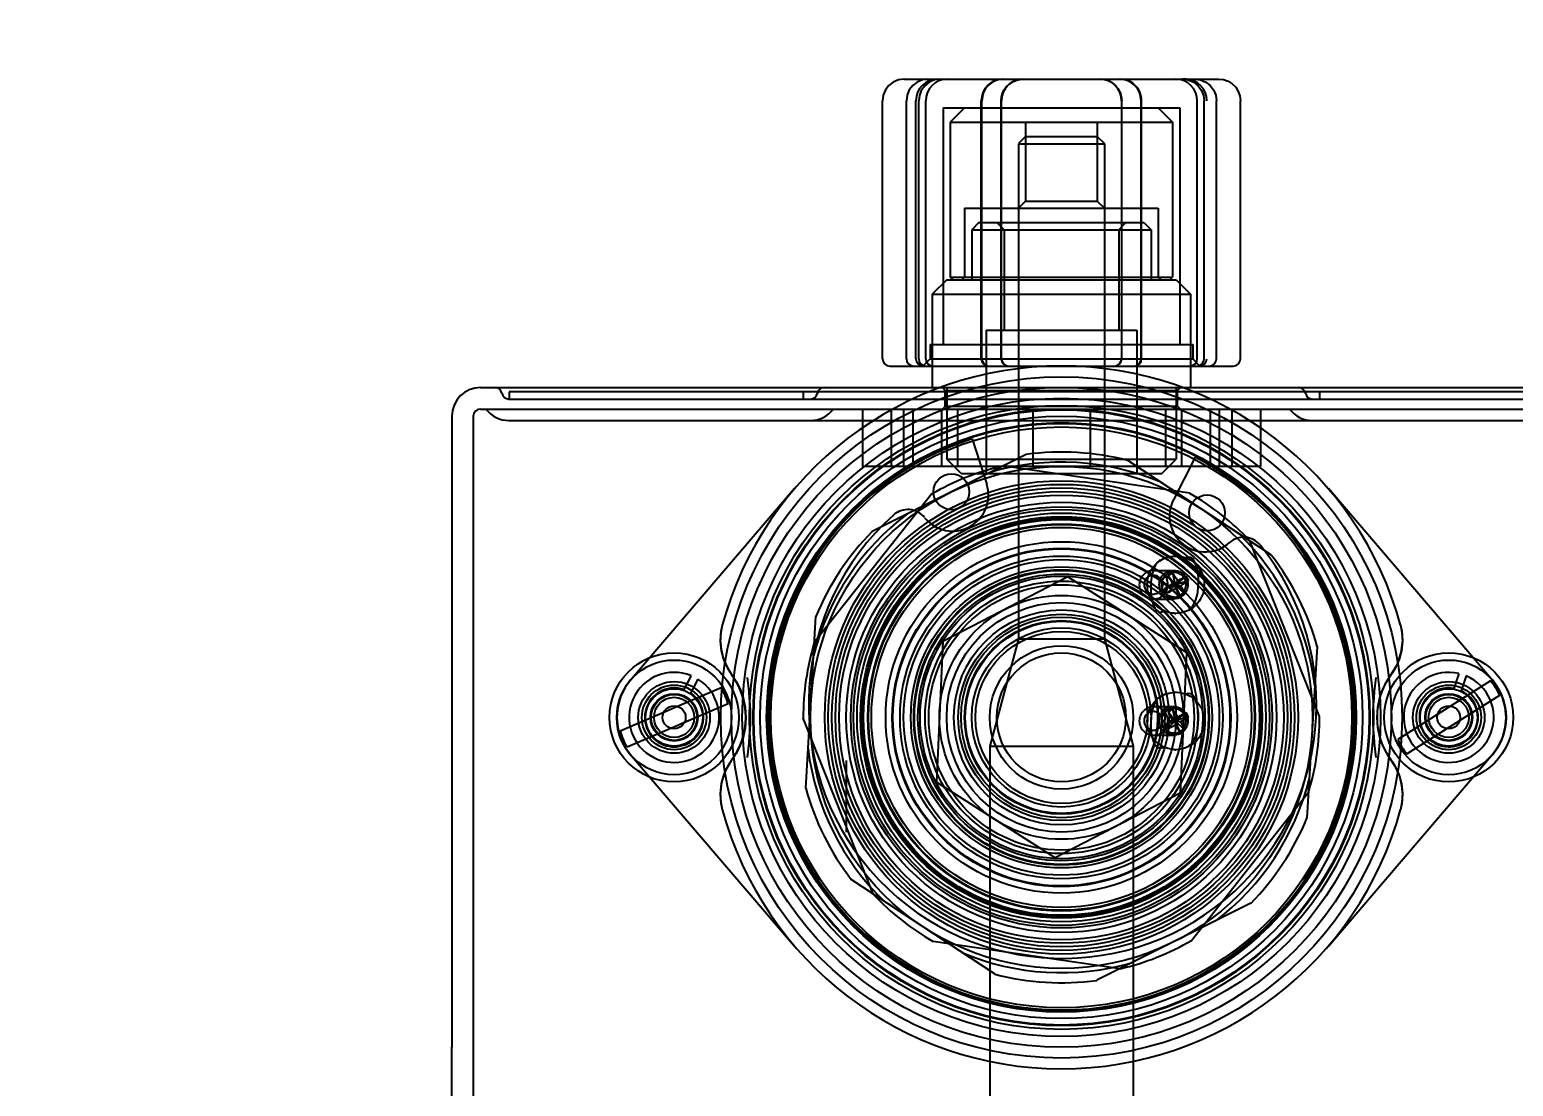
# Model space of a CAD drawing. Header units: millimetres. Extents: x 35720 to 50764, y -47170 to -36532.
# Drawn here: x 37697.7 to 37801.1, y -38119.9 to -38046.2 of the extents above; entities that cross this region are included whole.
import ezdxf

# ---------------------------------------------------------------- set-up
doc = ezdxf.new("R2010")
doc.units = ezdxf.units.MM
doc.header["$LTSCALE"] = 13
doc.linetypes.add('CENTER', pattern=[50.8, 31.75, -6.35, 6.35, -6.35])
doc.layers.get('0').update_dxf_attribs({"color": 1, "linetype": 'CENTER'})
doc.layers.add('DIM', color=4, linetype='Continuous')
doc.styles.get("Standard").update_dxf_attribs({"font": 'gbenor.shx', "bigfont": 'gbcbig.shx'})
doc.dimstyles.new('丁晓菲', dxfattribs={"dimscale": 15, "dimtxt": 3.5, "dimasz": 2.5, "dimexe": 1.5, "dimexo": 0, "dimgap": 0.5, "dimtad": 1, "dimtoh": 1, "dimtxsty": 'Standard', "dimcen": 2.5, "dimclrd": 3, "dimclre": 3, "dimclrt": 2, "dimadec": 0, "dimazin": 0, "dimtfac": 1, "dimtmove": 0, "dimatfit": 2, "dimfxl": 0, "dimarcsym": 0})

# ---------------------------------------------------------------- blocks, each defined once
blk = doc.blocks.new('013031320.')
at = {"color": 6, "linetype": 'Continuous'}
for p, q in [((5275.47, -605.7), (5287.32, -605.7)), ((5288.44, -605.7), (5297.42, -605.7)), ((5273.97, -625.2), (5273.97, -607.2)), ((5275.63, -625.2), (5275.63, -607.2)), ((5276.3, -625.2), (5276.3, -607.2)), ((5276.49, -625.2), (5276.49, -607.2)), ((5276.98, -625.2), (5276.98, -607.2)), ((5278.19, -607.7), (5278.19, -624.2)), ((5278.19, -607.7), (5294.69, -607.7)), ((5279.69, -607.7), (5278.69, -608.7)), ((5280.85, -625.2), (5280.85, -607.2)), ((5280.9, -625.2), (5280.9, -607.2)), ((5282.25, -625.2), (5282.25, -607.2)), ((5282.26, -625.2), (5282.26, -607.2)), ((5290.64, -625.2), (5290.64, -607.2)), ((5291.99, -625.2), (5291.99, -607.2)), ((5292.03, -625.2), (5292.03, -607.2)), ((5293.19, -607.7), (5294.19, -608.7)), ((5294.69, -607.7), (5294.69, -624.2)), ((5295.91, -625.2), (5295.91, -607.2)), ((5296.39, -625.2), (5296.39, -607.2)), ((5297.25, -625.2), (5297.25, -607.2)), ((5298.92, -625.2), (5298.92, -607.2)), ((5278.69, -608.7), (5278.69, -619.5)), ((5278.69, -608.7), (5294.19, -608.7)), ((5283.94, -608.7), (5283.94, -614.2)), ((5288.94, -608.7), (5288.94, -614.2)), ((5294.19, -608.7), (5294.19, -619.5)), ((5283.44, -610.2), (5283.44, -644.73)), ((5283.44, -610.2), (5289.44, -610.2)), ((5283.94, -609.7), (5283.45, -610.19)), ((5283.94, -609.7), (5288.94, -609.7)), ((5288.94, -609.7), (5289.44, -610.19)), ((5289.44, -610.2), (5289.44, -644.73)), ((5283.94, -614.2), (5283.44, -614.7)), ((5283.94, -614.2), (5288.94, -614.2)), ((5288.94, -614.2), (5289.44, -614.7)), ((5279.69, -614.7), (5279.69, -619.5)), ((5279.69, -614.7), (5293.19, -614.7)), ((5293.19, -614.7), (5293.19, -619.5)), ((5280.69, -615.7), (5280.19, -616.2)), ((5280.19, -616.2), (5280.19, -619.7)), ((5280.19, -616.2), (5292.69, -616.2)), ((5280.69, -615.7), (5292.19, -615.7)), ((5282.44, -616.2), (5281.94, -615.7)), ((5282.44, -616.2), (5282.44, -623.2)), ((5290.44, -616.2), (5290.94, -615.7)), ((5290.44, -616.2), (5290.44, -623.2)), ((5292.19, -615.7), (5292.69, -616.2)), ((5292.69, -616.2), (5292.69, -619.7)), ((5278.89, -619.7), (5278.69, -619.5)), ((5278.69, -619.5), (5294.19, -619.5)), ((5279.69, -619.5), (5279.49, -619.7)), ((5293.19, -619.5), (5293.39, -619.7)), ((5293.99, -619.7), (5294.19, -619.5)), ((5278.44, -619.7), (5277.44, -620.7)), ((5278.44, -619.7), (5294.44, -619.7)), ((5294.44, -619.7), (5295.44, -620.7)), ((5277.44, -620.7), (5277.44, -627.2)), ((5277.44, -620.7), (5295.44, -620.7)), ((5295.44, -620.7), (5295.44, -627.2)), ((5281.19, -623.2), (5281.19, -633.2)), ((5281.19, -623.2), (5291.69, -623.2)), ((5291.69, -623.2), (5291.69, -633.2)), ((5277.29, -624.2), (5277.29, -625.2)), ((5277.29, -624.2), (5295.59, -624.2)), ((5295.59, -624.2), (5295.59, -625.2)), ((5274.47, -625.7), (5298.42, -625.7)), ((5277.29, -625.2), (5276.79, -625.7)), ((5277.29, -625.2), (5295.59, -625.2)), ((5295.59, -625.2), (5296.09, -625.7)), ((5245.94, -627.2), (5326.94, -627.2)), ((5247.94, -627.5), (5247.94, -628)), ((5324.94, -627.5), (5247.94, -627.5)), ((5268.44, -627.5), (5268.44, -628)), ((5278.34, -627.4), (5278.14, -627.2)), ((5278.34, -628.5), (5278.34, -627.4)), ((5278.34, -627.4), (5294.54, -627.4)), ((5278.44, -627.2), (5278.44, -632.2)), ((5294.44, -627.2), (5294.44, -632.2)), ((5294.54, -627.4), (5294.74, -627.2)), ((5294.54, -628.5), (5294.54, -627.4)), ((5304.44, -627.5), (5304.44, -628)), ((5245.94, -628.7), (5326.94, -628.7)), ((5247.92, -628), (5324.96, -628)), ((5272.57, -628.7), (5272.57, -632.7)), ((5274.57, -628.7), (5274.57, -632.7)), ((5275.44, -628.7), (5275.44, -632.7)), ((5276.08, -628.7), (5276.08, -632.7)), ((5278.08, -628.7), (5278.08, -632.7)), ((5278.34, -628.5), (5278.14, -628.7)), ((5278.34, -628.5), (5294.54, -628.5)), ((5279.19, -628.7), (5279.19, -632.7)), ((5284.44, -628.7), (5284.44, -632.7)), ((5288.44, -628.7), (5288.44, -632.7)), ((5293.69, -628.7), (5293.69, -632.7)), ((5294.54, -628.5), (5294.74, -628.7)), ((5294.81, -628.7), (5294.81, -632.7)), ((5296.81, -628.7), (5296.81, -632.7)), ((5297.44, -628.7), (5297.44, -632.7)), ((5298.32, -628.7), (5298.32, -632.7)), ((5300.32, -628.7), (5300.32, -632.7)), ((5243.94, -629.2), (5243.94, -673.2)), ((5245.44, -629.2), (5245.44, -717.15)), ((5247.92, -629.5), (5324.96, -629.5)), ((5280.21, -630.77), (5281.23, -633.94)), ((5283.98, -631.86), (5273.25, -637.23)), ((5300.32, -632.7), (5272.57, -632.7)), ((5279.44, -633.2), (5278.44, -632.2)), ((5278.44, -632.2), (5294.44, -632.2)), ((5295.39, -634.57), (5282.34, -632.67)), ((5301.09, -638.9), (5291.08, -632.29)), ((5293.44, -633.2), (5294.44, -632.2)), ((5295.77, -632.05), (5294.25, -635.02)), ((5279.44, -633.2), (5293.44, -633.2)), ((5267.84, -634.25), (5256.19, -647.85)), ((5277.39, -634.64), (5269.21, -644.98)), ((5316.68, -647.83), (5305.05, -634.25)), ((5304.44, -650.13), (5299.57, -637.88)), ((5294.33, -638.95), (5294.41, -638.95)), ((5292.87, -639.95), (5294.26, -639.95)), ((5294.19, -640.12), (5294.37, -640.95)), ((5294.27, -640.08), (5294.29, -640.08)), ((5286.89, -640.39), (5278.18, -644.91)), ((5295.16, -645.68), (5286.89, -640.39)), ((5293.64, -641.22), (5294.37, -640.95)), ((5293.64, -641.22), (5293.83, -641.1)), ((5293.73, -641.38), (5293.64, -641.22)), ((5293.82, -641.53), (5294.37, -640.95)), ((5293.83, -641.1), (5294.02, -640.99)), ((5294.21, -640.87), (5293.88, -640.3)), ((5293.88, -640.3), (5294.37, -640.95)), ((5294.02, -640.99), (5294.21, -640.87)), ((5294.37, -640.95), (5294.21, -640.87)), ((5295.11, -640.36), (5294.37, -640.95)), ((5295.29, -640.67), (5294.37, -640.95)), ((5294.55, -640.68), (5294.37, -640.95)), ((5294.41, -641.22), (5294.37, -640.95)), ((5294.74, -641.77), (5294.37, -640.95)), ((5295.05, -641.59), (5294.37, -640.95)), ((5294.37, -640.95), (5294.75, -641.02)), ((5294.74, -641.77), (5294.41, -641.22)), ((5295.11, -640.36), (5295.21, -640.52)), ((5295.21, -640.52), (5295.29, -640.67)), ((5292.87, -641.95), (5294.26, -641.95)), ((5293.82, -641.53), (5293.73, -641.38)), ((5294.27, -641.81), (5294.29, -641.81)), ((5268.62, -655.14), (5269.33, -643.16)), ((5294.33, -642.95), (5294.41, -642.95)), ((5278.18, -644.91), (5277.73, -654.71)), ((5283.44, -644.73), (5281.44, -652.2)), ((5283.44, -644.73), (5289.44, -644.73)), ((5289.44, -644.73), (5291.44, -652.2)), ((5304.27, -645.25), (5303.55, -657.23)), ((5295.16, -645.68), (5294.71, -655.49)), ((5260.62, -647.28), (5260.12, -648.26)), ((5308.35, -647.41), (5308.25, -648.4)), ((5314.14, -647.13), (5313.8, -648.18)), ((5314.33, -648.35), (5314.67, -647.3)), ((5262.72, -648.14), (5255.69, -651.15)), ((5260.61, -648.51), (5261.11, -647.53)), ((5294.33, -648.45), (5294.41, -648.45)), ((5316.36, -647.64), (5309.89, -651.73)), ((5256.16, -652.25), (5263.2, -649.24)), ((5292.87, -649.45), (5294.26, -649.45)), ((5310.53, -652.75), (5317, -648.66)), ((5273.32, -662.51), (5268.44, -650.26)), ((5293.64, -650.72), (5294.37, -650.45)), ((5293.82, -651.03), (5294.37, -650.45)), ((5293.83, -650.6), (5294.02, -650.49)), ((5294.21, -650.37), (5293.88, -649.8)), ((5293.88, -649.8), (5294.37, -650.45)), ((5294.02, -650.49), (5294.21, -650.37)), ((5294.19, -649.62), (5294.37, -650.45)), ((5294.37, -650.45), (5294.21, -650.37)), ((5294.27, -649.58), (5294.29, -649.58)), ((5295.11, -649.86), (5294.37, -650.45)), ((5295.29, -650.17), (5294.37, -650.45)), ((5294.55, -650.18), (5294.37, -650.45)), ((5294.41, -650.72), (5294.37, -650.45)), ((5294.74, -651.27), (5294.37, -650.45)), ((5295.05, -651.09), (5294.37, -650.45)), ((5294.37, -650.45), (5294.75, -650.52)), ((5295.11, -649.86), (5295.21, -650.02)), ((5295.21, -650.02), (5295.29, -650.17)), ((5292.87, -651.45), (5294.26, -651.45)), ((5293.64, -650.72), (5293.83, -650.6)), ((5293.73, -650.88), (5293.64, -650.72)), ((5293.82, -651.03), (5293.73, -650.88)), ((5294.27, -651.31), (5294.29, -651.31)), ((5294.74, -651.27), (5294.41, -650.72)), ((5256.2, -652.56), (5267.84, -666.14)), ((5281.44, -652.2), (5281.44, -691.2)), ((5281.44, -652.2), (5291.44, -652.2)), ((5291.44, -652.2), (5291.44, -691.2)), ((5294.33, -652.45), (5294.41, -652.45)), ((5305.05, -666.14), (5316.7, -652.54)), ((5286, -660), (5277.73, -654.71)), ((5294.71, -655.49), (5286, -660)), ((5295.5, -665.75), (5303.67, -655.41)), ((5281.81, -668.11), (5271.79, -661.5)), ((5299.64, -663.16), (5288.9, -668.53)), ((5290.54, -667.72), (5277.5, -665.82))]:
    blk.add_line(p, q, dxfattribs=at)
at = {"color": 7, "linetype": 'Continuous'}
for p, q in [((5287.32, -605.7), (5288.44, -605.7)), ((5271.44, -653.2), (5271.44, -658.2)), ((5243.94, -708.2), (5243.94, -673.2))]:
    blk.add_line(p, q, dxfattribs=at)
at = {"color": 6, "linetype": 'Continuous'}
for points in [[(5275.47, -605.7), (5275.08, -605.75), (5274.72, -605.9), (5274.41, -606.14), (5274.17, -606.45), (5274.02, -606.81), (5273.97, -607.2)], [(5277.13, -605.7), (5276.75, -605.75), (5276.38, -605.9), (5276.07, -606.14), (5275.83, -606.45), (5275.68, -606.81), (5275.63, -607.2)], [(5277.99, -605.7), (5277.6, -605.75), (5277.23, -605.91), (5276.91, -606.17), (5276.67, -606.49), (5276.54, -606.83), (5276.49, -607.2)], [(5282.35, -605.7), (5281.97, -605.75), (5281.62, -605.89), (5281.33, -606.1), (5281.11, -606.35), (5280.97, -606.63), (5280.88, -606.91), (5280.85, -607.2)], [(5282.25, -607.2), (5282.27, -606.95), (5282.33, -606.71), (5282.43, -606.47), (5282.59, -606.24), (5282.81, -606.03), (5283.07, -605.86), (5283.39, -605.74), (5283.75, -605.7)], [(5289.14, -605.7), (5289.33, -605.71), (5289.52, -605.74), (5289.69, -605.8), (5289.84, -605.87), (5289.98, -605.95), (5290.1, -606.04), (5290.21, -606.14), (5290.3, -606.25), (5290.38, -606.35), (5290.44, -606.46), (5290.5, -606.57), (5290.55, -606.68), (5290.58, -606.79), (5290.61, -606.9), (5290.62, -607), (5290.63, -607.1), (5290.64, -607.2)], [(5292.03, -607.2), (5292.03, -607.05), (5292, -606.9), (5291.96, -606.75), (5291.9, -606.59), (5291.82, -606.43), (5291.72, -606.27), (5291.58, -606.13), (5291.42, -605.99), (5291.24, -605.87), (5291.03, -605.78), (5290.79, -605.72), (5290.53, -605.7)], [(5295.33, -605.76), (5295.26, -605.74), (5295.19, -605.73), (5295.11, -605.71), (5295.04, -605.7), (5294.97, -605.7), (5294.89, -605.7)], [(5294.89, -605.7), (5295.28, -605.75), (5295.66, -605.91), (5295.98, -606.17), (5296.21, -606.49), (5296.35, -606.83), (5296.39, -607.2)], [(5295.75, -605.7), (5296.14, -605.75), (5296.5, -605.9), (5296.81, -606.14), (5297.05, -606.45), (5297.2, -606.81), (5297.25, -607.2)], [(5297.42, -605.7), (5297.75, -605.73), (5298.07, -605.84), (5298.35, -606.02), (5298.59, -606.26), (5298.77, -606.55), (5298.88, -606.86), (5298.92, -607.2)], [(5293.41, -639.22), (5293.53, -639.15), (5293.66, -639.09), (5293.79, -639.05), (5293.93, -639.01), (5294.07, -638.98), (5294.22, -638.96), (5294.37, -638.95), (5294.52, -638.95), (5294.67, -638.96), (5294.83, -638.99), (5294.98, -639.03), (5295.13, -639.08), (5295.28, -639.14), (5295.42, -639.22), (5295.56, -639.31), (5295.69, -639.41), (5295.82, -639.53), (5295.93, -639.65), (5296.04, -639.79), (5296.13, -639.94)], [(5292.37, -640.08), (5292.28, -640.14), (5292.2, -640.21), (5292.13, -640.28), (5292.06, -640.36), (5292, -640.45), (5291.96, -640.54), (5291.92, -640.64), (5291.89, -640.74), (5291.88, -640.84), (5291.87, -640.95), (5291.88, -641.05), (5291.89, -641.16), (5291.92, -641.26), (5291.96, -641.36), (5292.01, -641.45), (5292.06, -641.54), (5292.13, -641.62), (5292.2, -641.69), (5292.28, -641.76), (5292.37, -641.81), (5292.47, -641.86), (5292.56, -641.9), (5292.66, -641.93), (5292.77, -641.94), (5292.87, -641.95), (5292.97, -641.94), (5293.08, -641.92), (5293.18, -641.9), (5293.28, -641.86), (5293.37, -641.81)], [(5293.37, -641.81), (5293.46, -641.75), (5293.54, -641.69), (5293.61, -641.61), (5293.68, -641.53), (5293.73, -641.44), (5293.78, -641.35), (5293.82, -641.25), (5293.84, -641.15), (5293.86, -641.05), (5293.86, -640.94), (5293.86, -640.84), (5293.84, -640.74), (5293.81, -640.63), (5293.78, -640.54), (5293.73, -640.44), (5293.67, -640.36), (5293.61, -640.27), (5293.53, -640.2), (5293.45, -640.14), (5293.36, -640.08), (5293.27, -640.03), (5293.17, -639.99), (5293.07, -639.97), (5292.97, -639.95), (5292.86, -639.95), (5292.76, -639.95), (5292.66, -639.97), (5292.56, -640), (5292.46, -640.03), (5292.37, -640.08)], [(5292.69, -641.95), (5292.61, -641.79), (5292.54, -641.63), (5292.49, -641.47), (5292.45, -641.3), (5292.43, -641.14), (5292.42, -640.97), (5292.43, -640.81), (5292.44, -640.65), (5292.47, -640.49), (5292.52, -640.34), (5292.57, -640.19), (5292.63, -640.05), (5292.7, -639.92), (5292.79, -639.79), (5292.88, -639.68), (5292.97, -639.57), (5293.07, -639.47), (5293.18, -639.37), (5293.29, -639.29), (5293.41, -639.22)], [(5294.76, -641.81), (5294.66, -641.86), (5294.57, -641.9), (5294.47, -641.92), (5294.36, -641.94), (5294.26, -641.95), (5294.15, -641.94), (5294.05, -641.93), (5293.95, -641.9), (5293.85, -641.86), (5293.76, -641.81), (5293.67, -641.76), (5293.59, -641.69), (5293.52, -641.62), (5293.45, -641.54), (5293.4, -641.45), (5293.35, -641.36), (5293.31, -641.26), (5293.28, -641.16), (5293.27, -641.05), (5293.26, -640.95), (5293.27, -640.84), (5293.28, -640.74), (5293.31, -640.64), (5293.35, -640.54), (5293.39, -640.45), (5293.45, -640.36), (5293.51, -640.28), (5293.59, -640.21), (5293.67, -640.14), (5293.76, -640.08)], [(5293.83, -640.2), (5293.75, -640.25), (5293.68, -640.31), (5293.61, -640.38), (5293.55, -640.46), (5293.5, -640.54), (5293.46, -640.63), (5293.43, -640.72), (5293.42, -640.82), (5293.41, -640.92), (5293.41, -641.01), (5293.42, -641.11), (5293.45, -641.2), (5293.48, -641.3), (5293.52, -641.38), (5293.58, -641.46), (5293.64, -641.54), (5293.71, -641.6), (5293.78, -641.66), (5293.87, -641.71), (5293.96, -641.75), (5294.05, -641.78), (5294.14, -641.8), (5294.24, -641.81), (5294.34, -641.81), (5294.43, -641.8), (5294.53, -641.77), (5294.62, -641.74), (5294.7, -641.69)], [(5294.29, -641.81), (5294.04, -641.78), (5293.82, -641.67), (5293.63, -641.5), (5293.5, -641.29), (5293.44, -641.05), (5293.44, -640.8), (5293.52, -640.56), (5293.66, -640.35), (5293.86, -640.2)], [(5293.76, -640.08), (5293.85, -640.03), (5293.95, -640), (5294.05, -639.97), (5294.15, -639.95), (5294.25, -639.95), (5294.36, -639.95), (5294.46, -639.97), (5294.56, -639.99), (5294.66, -640.03), (5294.75, -640.08), (5294.84, -640.14), (5294.92, -640.2), (5294.99, -640.27), (5295.06, -640.36), (5295.12, -640.44), (5295.16, -640.54), (5295.2, -640.63), (5295.23, -640.74), (5295.25, -640.84), (5295.25, -640.94), (5295.25, -641.05), (5295.23, -641.15), (5295.2, -641.25), (5295.17, -641.35), (5295.12, -641.44), (5295.06, -641.53), (5295, -641.61), (5294.92, -641.69), (5294.84, -641.75), (5294.76, -641.81)], [(5294.7, -641.69), (5294.78, -641.64), (5294.86, -641.58), (5294.92, -641.51), (5294.98, -641.43), (5295.03, -641.35), (5295.07, -641.26), (5295.1, -641.17), (5295.12, -641.07), (5295.13, -640.98), (5295.13, -640.88), (5295.11, -640.78), (5295.09, -640.69), (5295.06, -640.6), (5295.01, -640.51), (5294.96, -640.43), (5294.9, -640.36), (5294.83, -640.29), (5294.75, -640.23), (5294.67, -640.18), (5294.58, -640.14), (5294.49, -640.11), (5294.39, -640.09), (5294.3, -640.08), (5294.2, -640.08), (5294.11, -640.1), (5294.01, -640.12), (5293.92, -640.15), (5293.83, -640.2)], [(5293.86, -640.2), (5293.91, -640.17), (5293.97, -640.14), (5294.04, -640.12), (5294.1, -640.1), (5294.16, -640.09), (5294.23, -640.08), (5294.29, -640.08)], [(5293.88, -640.3), (5293.94, -640.27), (5293.99, -640.24), (5294.04, -640.21), (5294.09, -640.18), (5294.14, -640.15), (5294.19, -640.12)], [(5294.19, -640.12), (5294.25, -640.21), (5294.31, -640.3), (5294.37, -640.39), (5294.43, -640.49), (5294.49, -640.58), (5294.55, -640.68)], [(5296.13, -639.94), (5296.22, -640.1), (5296.28, -640.26), (5296.34, -640.42), (5296.37, -640.59), (5296.4, -640.76), (5296.4, -640.92), (5296.4, -641.08), (5296.38, -641.25), (5296.35, -641.4), (5296.31, -641.55), (5296.26, -641.7), (5296.19, -641.84), (5296.12, -641.97), (5296.04, -642.1), (5295.95, -642.22), (5295.85, -642.33), (5295.75, -642.43), (5295.64, -642.52), (5295.53, -642.6), (5295.41, -642.68)], [(5292.52, -640.38), (5292.46, -640.43), (5292.4, -640.48), (5292.34, -640.53), (5292.3, -640.6), (5292.26, -640.67), (5292.23, -640.74), (5292.21, -640.82), (5292.2, -640.89), (5292.2, -640.97), (5292.21, -641.05), (5292.22, -641.13), (5292.25, -641.2), (5292.29, -641.27), (5292.33, -641.34), (5292.38, -641.4), (5292.44, -641.45), (5292.5, -641.5), (5292.57, -641.54), (5292.64, -641.57), (5292.72, -641.59), (5292.8, -641.6), (5292.88, -641.6), (5292.95, -641.59), (5293.03, -641.57), (5293.11, -641.55), (5293.18, -641.51)], [(5293.18, -641.51), (5293.24, -641.47), (5293.3, -641.42), (5293.35, -641.36), (5293.4, -641.29), (5293.44, -641.22), (5293.47, -641.15), (5293.49, -641.08), (5293.5, -641), (5293.5, -640.92), (5293.49, -640.84), (5293.47, -640.76), (5293.45, -640.69), (5293.41, -640.62), (5293.37, -640.55), (5293.32, -640.49), (5293.26, -640.44), (5293.2, -640.39), (5293.13, -640.36), (5293.06, -640.33), (5292.98, -640.31), (5292.9, -640.3), (5292.82, -640.29), (5292.74, -640.3), (5292.67, -640.32), (5292.59, -640.35), (5292.52, -640.38)], [(5294.41, -641.22), (5294.31, -641.27), (5294.21, -641.33), (5294.11, -641.38), (5294.02, -641.43), (5293.92, -641.48), (5293.82, -641.53)], [(5294.55, -640.68), (5294.74, -640.57), (5294.83, -640.51), (5294.93, -640.46), (5295.02, -640.41), (5295.11, -640.36)], [(5295.29, -640.67), (5295.2, -640.73), (5295.11, -640.79), (5295.02, -640.85), (5294.93, -640.9), (5294.84, -640.96), (5294.75, -641.02)], [(5294.75, -641.02), (5294.8, -641.11), (5294.85, -641.21), (5294.9, -641.31), (5294.95, -641.4), (5295, -641.5), (5295.05, -641.59)], [(5295.41, -642.68), (5295.29, -642.74), (5295.16, -642.8), (5295.03, -642.85), (5294.89, -642.89), (5294.75, -642.92), (5294.61, -642.94), (5294.46, -642.95), (5294.31, -642.94), (5294.15, -642.93), (5294, -642.9), (5293.85, -642.86), (5293.7, -642.81), (5293.55, -642.75), (5293.41, -642.67), (5293.27, -642.58), (5293.13, -642.48), (5293.01, -642.37), (5292.89, -642.24), (5292.79, -642.1), (5292.69, -641.95)], [(5295.05, -641.59), (5295, -641.63), (5294.95, -641.66), (5294.9, -641.69), (5294.84, -641.72), (5294.79, -641.75), (5294.74, -641.77)], [(5262.8, -643.77), (5262.7, -644.29), (5262.66, -644.82)], [(5310.23, -644.82), (5310.19, -644.29), (5310.09, -643.77)], [(5262.66, -644.82), (5262.71, -645.45), (5262.86, -646.07), (5263.11, -646.66), (5263.45, -647.21)], [(5309.43, -647.21), (5309.86, -646.48), (5310.13, -645.67), (5310.23, -644.82)], [(5263.45, -647.21), (5263.77, -647.69), (5264.04, -648.24), (5264.26, -648.84), (5264.4, -649.51), (5264.44, -650.23), (5264.39, -650.94), (5264.25, -651.59), (5264.03, -652.18), (5263.77, -652.71), (5263.45, -653.18)], [(5264.53, -647.41), (5264.64, -648.4), (5264.68, -648.88), (5264.71, -649.33), (5264.73, -649.77), (5264.73, -650.2)], [(5308.44, -650.2), (5308.5, -649.48), (5308.64, -648.82), (5308.85, -648.22), (5309.12, -647.69), (5309.43, -647.21)], [(5256.41, -647.59), (5256.01, -648.14), (5255.7, -648.77), (5255.51, -649.47), (5255.44, -650.2)], [(5293.41, -648.72), (5293.53, -648.65), (5293.66, -648.59), (5293.79, -648.55), (5293.93, -648.51), (5294.07, -648.48), (5294.22, -648.46), (5294.37, -648.45), (5294.52, -648.45), (5294.67, -648.46), (5294.83, -648.49), (5294.98, -648.53), (5295.13, -648.58), (5295.28, -648.64), (5295.42, -648.72), (5295.56, -648.81), (5295.69, -648.91), (5295.82, -649.03), (5295.93, -649.15), (5296.04, -649.29), (5296.13, -649.44)], [(5308.25, -648.4), (5308.21, -648.87), (5308.18, -649.33), (5308.16, -649.77), (5308.15, -650.2)], [(5317.44, -650.2), (5317.38, -649.49), (5317.2, -648.82), (5316.89, -648.17), (5316.48, -647.59)], [(5293.37, -651.31), (5293.46, -651.25), (5293.54, -651.19), (5293.61, -651.11), (5293.68, -651.03), (5293.73, -650.94), (5293.78, -650.85), (5293.82, -650.75), (5293.84, -650.65), (5293.86, -650.55), (5293.86, -650.44), (5293.86, -650.34), (5293.84, -650.24), (5293.81, -650.13), (5293.78, -650.04), (5293.73, -649.94), (5293.67, -649.86), (5293.61, -649.77), (5293.53, -649.7), (5293.45, -649.64), (5293.36, -649.58), (5293.27, -649.53), (5293.17, -649.49), (5293.07, -649.47), (5292.97, -649.45), (5292.86, -649.45), (5292.76, -649.45), (5292.66, -649.47), (5292.56, -649.5), (5292.46, -649.53), (5292.37, -649.58)], [(5292.69, -651.45), (5292.61, -651.29), (5292.54, -651.13), (5292.49, -650.97), (5292.45, -650.8), (5292.43, -650.64), (5292.42, -650.47), (5292.43, -650.31), (5292.44, -650.15), (5292.47, -649.99), (5292.52, -649.84), (5292.57, -649.69), (5292.63, -649.55), (5292.7, -649.42), (5292.79, -649.29), (5292.88, -649.18), (5292.97, -649.07), (5293.07, -648.97), (5293.18, -648.87), (5293.29, -648.79), (5293.41, -648.72)], [(5293.76, -649.58), (5293.85, -649.53), (5293.95, -649.5), (5294.05, -649.47), (5294.15, -649.45), (5294.25, -649.45), (5294.36, -649.45), (5294.46, -649.47), (5294.56, -649.49), (5294.66, -649.53), (5294.75, -649.58), (5294.84, -649.64), (5294.92, -649.7), (5294.99, -649.77), (5295.06, -649.86), (5295.12, -649.94), (5295.16, -650.04), (5295.2, -650.13), (5295.23, -650.24), (5295.25, -650.34), (5295.25, -650.44), (5295.25, -650.55), (5295.23, -650.65), (5295.2, -650.75), (5295.17, -650.85), (5295.12, -650.94), (5295.06, -651.03), (5295, -651.11), (5294.92, -651.19), (5294.84, -651.25), (5294.76, -651.31)], [(5296.13, -649.44), (5296.22, -649.6), (5296.28, -649.76), (5296.34, -649.92), (5296.37, -650.09), (5296.4, -650.26), (5296.4, -650.42), (5296.4, -650.58), (5296.38, -650.75), (5296.35, -650.9), (5296.31, -651.05), (5296.26, -651.2), (5296.19, -651.34), (5296.12, -651.47), (5296.04, -651.6), (5295.95, -651.72), (5295.85, -651.83), (5295.75, -651.93), (5295.64, -652.02), (5295.53, -652.1), (5295.41, -652.18)], [(5255.44, -650.2), (5255.51, -650.9), (5255.69, -651.57), (5255.99, -652.22), (5256.41, -652.8)], [(5264.73, -650.2), (5264.73, -650.62), (5264.71, -651.06), (5264.68, -651.51), (5264.64, -651.99), (5264.53, -652.99)], [(5292.37, -649.58), (5292.28, -649.64), (5292.2, -649.71), (5292.13, -649.78), (5292.06, -649.86), (5292, -649.95), (5291.96, -650.04), (5291.92, -650.14), (5291.89, -650.24), (5291.88, -650.34), (5291.87, -650.45), (5291.88, -650.55), (5291.89, -650.66), (5291.92, -650.76), (5291.96, -650.86), (5292.01, -650.95), (5292.06, -651.04), (5292.13, -651.12), (5292.2, -651.19), (5292.28, -651.26), (5292.37, -651.31), (5292.47, -651.36), (5292.56, -651.4), (5292.66, -651.43), (5292.77, -651.44), (5292.87, -651.45), (5292.97, -651.44), (5293.08, -651.42), (5293.18, -651.4), (5293.28, -651.36), (5293.37, -651.31)], [(5292.52, -649.88), (5292.46, -649.93), (5292.4, -649.98), (5292.34, -650.03), (5292.3, -650.1), (5292.26, -650.17), (5292.23, -650.24), (5292.21, -650.32), (5292.2, -650.39), (5292.2, -650.47), (5292.21, -650.55), (5292.22, -650.63), (5292.25, -650.7), (5292.29, -650.77), (5292.33, -650.84), (5292.38, -650.9), (5292.44, -650.95), (5292.5, -651), (5292.57, -651.04), (5292.64, -651.07), (5292.72, -651.09), (5292.8, -651.1), (5292.88, -651.1), (5292.95, -651.09), (5293.03, -651.07), (5293.11, -651.05), (5293.18, -651.01)], [(5293.18, -651.01), (5293.24, -650.97), (5293.3, -650.92), (5293.35, -650.86), (5293.4, -650.79), (5293.44, -650.72), (5293.47, -650.65), (5293.49, -650.58), (5293.5, -650.5), (5293.5, -650.42), (5293.49, -650.34), (5293.47, -650.26), (5293.45, -650.19), (5293.41, -650.12), (5293.37, -650.05), (5293.32, -649.99), (5293.26, -649.94), (5293.2, -649.89), (5293.13, -649.86), (5293.06, -649.83), (5292.98, -649.81), (5292.9, -649.8), (5292.82, -649.79), (5292.74, -649.8), (5292.67, -649.82), (5292.59, -649.85), (5292.52, -649.88)], [(5294.76, -651.31), (5294.66, -651.36), (5294.57, -651.4), (5294.47, -651.42), (5294.36, -651.44), (5294.26, -651.45), (5294.15, -651.44), (5294.05, -651.43), (5293.95, -651.4), (5293.85, -651.36), (5293.76, -651.31), (5293.67, -651.26), (5293.59, -651.19), (5293.52, -651.12), (5293.45, -651.04), (5293.4, -650.95), (5293.35, -650.86), (5293.31, -650.76), (5293.28, -650.66), (5293.27, -650.55), (5293.26, -650.45), (5293.27, -650.34), (5293.28, -650.24), (5293.31, -650.14), (5293.35, -650.04), (5293.39, -649.95), (5293.45, -649.86), (5293.51, -649.78), (5293.59, -649.71), (5293.67, -649.64), (5293.76, -649.58)], [(5293.83, -649.7), (5293.75, -649.75), (5293.68, -649.81), (5293.61, -649.88), (5293.55, -649.96), (5293.5, -650.04), (5293.46, -650.13), (5293.43, -650.22), (5293.42, -650.32), (5293.41, -650.42), (5293.41, -650.51), (5293.42, -650.61), (5293.45, -650.7), (5293.48, -650.8), (5293.52, -650.88), (5293.58, -650.96), (5293.64, -651.04), (5293.71, -651.1), (5293.78, -651.16), (5293.87, -651.21), (5293.96, -651.25), (5294.05, -651.28), (5294.14, -651.3), (5294.24, -651.31), (5294.34, -651.31), (5294.43, -651.3), (5294.53, -651.27), (5294.62, -651.24), (5294.7, -651.19)], [(5294.29, -651.31), (5294.04, -651.28), (5293.82, -651.17), (5293.63, -651), (5293.5, -650.79), (5293.44, -650.55), (5293.44, -650.3), (5293.52, -650.06), (5293.66, -649.85), (5293.86, -649.7)], [(5294.7, -651.19), (5294.78, -651.14), (5294.86, -651.08), (5294.92, -651.01), (5294.98, -650.93), (5295.03, -650.85), (5295.07, -650.76), (5295.1, -650.67), (5295.12, -650.57), (5295.13, -650.48), (5295.13, -650.38), (5295.11, -650.28), (5295.09, -650.19), (5295.06, -650.1), (5295.01, -650.01), (5294.96, -649.93), (5294.9, -649.86), (5294.83, -649.79), (5294.75, -649.73), (5294.67, -649.68), (5294.58, -649.64), (5294.49, -649.61), (5294.39, -649.59), (5294.3, -649.58), (5294.2, -649.58), (5294.11, -649.6), (5294.01, -649.62), (5293.92, -649.65), (5293.83, -649.7)], [(5293.86, -649.7), (5293.91, -649.67), (5293.97, -649.64), (5294.04, -649.62), (5294.1, -649.6), (5294.16, -649.59), (5294.23, -649.58), (5294.29, -649.58)], [(5293.88, -649.8), (5293.94, -649.77), (5293.99, -649.74), (5294.04, -649.71), (5294.09, -649.68), (5294.14, -649.65), (5294.19, -649.62)], [(5294.19, -649.62), (5294.25, -649.71), (5294.31, -649.8), (5294.37, -649.89), (5294.43, -649.99), (5294.49, -650.08), (5294.55, -650.18)], [(5294.55, -650.18), (5294.74, -650.07), (5294.83, -650.01), (5294.93, -649.96), (5295.02, -649.91), (5295.11, -649.86)], [(5295.29, -650.17), (5295.2, -650.23), (5295.11, -650.29), (5295.02, -650.35), (5294.93, -650.4), (5294.84, -650.46), (5294.75, -650.52)], [(5294.75, -650.52), (5294.8, -650.61), (5294.85, -650.71), (5294.9, -650.81), (5294.95, -650.9), (5295, -651), (5295.05, -651.09)], [(5308.15, -650.2), (5308.16, -650.62), (5308.18, -651.06), (5308.21, -651.52), (5308.25, -652), (5308.35, -652.99)], [(5309.43, -653.18), (5309.12, -652.7), (5308.85, -652.17), (5308.63, -651.57), (5308.49, -650.9), (5308.44, -650.2)], [(5316.48, -652.8), (5316.88, -652.25), (5317.18, -651.62), (5317.38, -650.93), (5317.44, -650.2)], [(5295.41, -652.18), (5295.29, -652.24), (5295.16, -652.3), (5295.03, -652.35), (5294.89, -652.39), (5294.75, -652.42), (5294.61, -652.44), (5294.46, -652.45), (5294.31, -652.44), (5294.15, -652.43), (5294, -652.4), (5293.85, -652.36), (5293.7, -652.31), (5293.55, -652.25), (5293.41, -652.17), (5293.27, -652.08), (5293.13, -651.98), (5293.01, -651.87), (5292.89, -651.74), (5292.79, -651.6), (5292.69, -651.45)], [(5294.41, -650.72), (5294.31, -650.77), (5294.21, -650.83), (5294.11, -650.88), (5294.02, -650.93), (5293.92, -650.98), (5293.82, -651.03)], [(5295.05, -651.09), (5295, -651.13), (5294.95, -651.16), (5294.9, -651.19), (5294.84, -651.22), (5294.79, -651.25), (5294.74, -651.27)], [(5263.45, -653.18), (5263.02, -653.91), (5262.75, -654.72), (5262.66, -655.57)], [(5310.23, -655.57), (5310.18, -654.94), (5310.03, -654.33), (5309.78, -653.73), (5309.43, -653.18)], [(5262.66, -655.57), (5262.7, -656.1), (5262.8, -656.62)], [(5310.09, -656.62), (5310.19, -656.1), (5310.23, -655.57)]]:
    blk.add_lwpolyline(points, dxfattribs=at)
for centre, radius in [((5286.44, -650.2), 23.75), ((5286.44, -650.2), 23), ((5286.44, -650.2), 22.25), ((5286.44, -650.2), 21.75), ((5286.44, -650.2), 21.5), ((5286.44, -650.2), 21.45), ((5286.44, -650.2), 21), ((5286.44, -650.2), 20.55), ((5286.44, -650.2), 20.5), ((5286.44, -650.2), 20.25), ((5286.44, -650.2), 17.5), ((5286.44, -650.2), 16.5), ((5286.44, -650.2), 16.25), ((5278.77, -634.47), 1.25), ((5286.44, -650.2), 16), ((5286.44, -650.2), 15.75), ((5286.44, -650.2), 15.5), ((5296.59, -635.94), 1.25), ((5286.44, -650.2), 15), ((5286.44, -650.2), 14.68), ((5286.44, -650.2), 14.5), ((5286.44, -650.2), 14.25), ((5286.44, -650.2), 14), ((5286.44, -650.2), 13.9), ((5286.44, -650.2), 13.8), ((5286.44, -650.2), 13.5), ((5286.44, -650.2), 13.45), ((5286.44, -650.2), 13.25), ((5286.44, -650.2), 12.25), ((5286.44, -650.2), 11.8), ((5286.44, -650.2), 11.75), ((5286.44, -650.2), 11.25), ((5286.44, -650.2), 11), ((5286.44, -650.2), 10.5), ((5286.44, -650.2), 10.3), ((5286.44, -650.2), 10.25), ((5286.44, -650.2), 10), ((5286.44, -650.2), 9.85), ((5286.44, -650.2), 9.5), ((5286.44, -650.2), 9.25), ((5286.44, -650.2), 8.5), ((5286.44, -650.2), 8), ((5286.44, -650.2), 7.5), ((5286.44, -650.2), 7.2), ((5286.44, -650.2), 7), ((5286.44, -650.2), 6.75), ((5286.44, -650.2), 6.7), ((5286.44, -650.2), 6.25), ((5286.44, -650.2), 6), ((5286.44, -650.2), 5), ((5259.44, -650.2), 4.5), ((5259.44, -650.2), 4), ((5286.44, -650.2), 4.5), ((5313.44, -650.2), 4.5), ((5313.44, -650.2), 4), ((5259.44, -650.2), 2.5), ((5259.44, -650.2), 2.25), ((5259.44, -650.2), 2), ((5313.44, -650.2), 2.5), ((5313.44, -650.2), 2.25), ((5313.44, -650.2), 2), ((5259.44, -650.2), 1.65), ((5259.44, -650.2), 1.6), ((5259.44, -650.2), 1.4), ((5259.44, -650.2), 0.8), ((5313.44, -650.2), 1.65), ((5313.44, -650.2), 1.6), ((5313.44, -650.2), 1.4), ((5313.44, -650.2), 0.8)]:
    blk.add_circle(centre, radius, dxfattribs=at)
for centre, radius, start, end in [((5277.8, -607.2), 1.5, 90, 180), ((5278.48, -607.2), 1.5, 90, 180), ((5282.4, -607.2), 1.5, 90, 180), ((5283.76, -607.2), 1.5, 90.2561, 180), ((5289.13, -607.2), 1.5, 0, 89.7439), ((5290.49, -607.2), 1.5, 0, 90), ((5294.41, -607.2), 1.5, 0, 90), ((5295.08, -607.2), 1.5, 0, 90), ((5286.44, -650.2), 24.5, 15.2046, 164.7954), ((5274.47, -625.2), 0.5, 180, 270), ((5276.13, -625.2), 0.5, 180, 270), ((5276.8, -625.2), 0.5, 180, 270), ((5276.99, -625.2), 0.5, 180, 270), ((5277.48, -625.2), 0.5, 180, 270), ((5281.35, -625.2), 0.5, 180, 270), ((5281.4, -625.2), 0.5, 180, 267.3549), ((5282.75, -625.2), 0.5, 180, 270), ((5282.76, -625.2), 0.5, 180, 269.6158), ((5290.13, -625.2), 0.5, 270.3842, 0), ((5290.14, -625.2), 0.5, 270, 0), ((5291.49, -625.2), 0.5, 272.6451, 0), ((5291.53, -625.2), 0.5, 270, 0), ((5295.41, -625.2), 0.5, 270, 0), ((5295.89, -625.2), 0.5, 270, 0), ((5296.08, -625.2), 0.5, 270, 0), ((5296.75, -625.2), 0.5, 270, 0), ((5298.42, -625.2), 0.5, 270, 0), ((5245.94, -629.2), 2, 90, 180), ((5246.94, -627.7), 0.5, 11.537, 90), ((5247.92, -627.5), 0.5, 191.537, 270), ((5268.94, -627.5), 0.5, 270, 348.463), ((5269.92, -627.7), 0.5, 90, 168.463), ((5302.96, -627.7), 0.5, 11.537, 90), ((5303.94, -627.5), 0.5, 191.537, 270), ((5245.94, -629.2), 0.5, 90, 180), ((5247.92, -627.5), 2, 216.8699, 270), ((5268.94, -627.5), 2, 270, 323.1301), ((5303.94, -627.5), 2, 216.8699, 270), ((5286.44, -650.2), 20.4, 107.7836, 62.7836), ((5286.44, -650.2), 18.5, 75.4941, 97.6449), ((5286.44, -650.2), 18, 103.1692, 120.2123), ((5286.44, -650.2), 17.8, 67.1037, 106.0353), ((5278.85, -634.71), 2.5, 218.7686, 17.7836), ((5296.47, -636.16), 2.5, 152.7836, 311.7987), ((5286.44, -650.2), 18, 43.1692, 60.2123), ((5286.44, -650.2), 17.8, 127.1037, 166.0353), ((5275.73, -637.21), 1.5, 38.7686, 131.7449), ((5286.52, -649.3), 17.7, 131.7449, 38.8224), ((5286.44, -650.2), 18.5, 135.4941, 157.6449), ((5299.14, -639.14), 1.5, 38.8224, 131.7987), ((5286.44, -650.2), 17.8, 7.1037, 46.0353), ((5286.44, -650.2), 18.5, 15.4941, 37.6449), ((5266.66, -644.82), 4, 164.7954, 216.6828), ((5306.23, -644.82), 4, 323.3172, 15.2046), ((5286.44, -650.2), 18, 163.1692, 180.2123), ((5259.44, -650.2), 3.14, 68.0262, 57.9887), ((5259.44, -650.2), 5, 323.3172, 36.6828), ((5313.44, -650.2), 5, 143.3172, 216.6828), ((5313.44, -650.2), 3.14, 77.1491, 67.1116), ((5259.44, -650.2), 2.05, 70.7167, 55.2982), ((5259.44, -650.2), 3.87, 14.2783, 32.0995), ((5313.44, -650.2), 2.05, 79.8396, 64.4211), ((5313.44, -650.2), 3.87, 23.4012, 41.2224), ((5286.44, -650.2), 18, 343.1692, 0.2123), ((5259.44, -650.2), 3.87, 194.2783, 212.0995), ((5286.44, -650.2), 17.8, 187.1037, 226.0353), ((5313.44, -650.2), 3.87, 203.4012, 221.2224), ((5266.66, -655.57), 4, 143.3172, 195.2046), ((5306.23, -655.57), 4, 344.7954, 36.6828), ((5286.44, -650.2), 17.8, 307.1037, 346.0353), ((5286.44, -650.2), 18.5, 195.4941, 217.6449), ((5286.44, -650.2), 24.5, 195.2046, 344.7954), ((5286.44, -650.2), 18.5, 315.4941, 337.6449), ((5286.44, -650.2), 18, 223.1692, 240.2123), ((5286.44, -650.2), 18, 283.1692, 300.2123), ((5286.44, -650.2), 17.8, 247.1037, 286.0353), ((5286.44, -650.2), 18.5, 255.4941, 277.6449)]:
    blk.add_arc(centre, radius, start, end, dxfattribs=at)
for points in [[(5295.33, -642.68), (5296.36, -642.07), (5296.13, -638.5), (5295.1, -639.1)], [(5293.33, -639.22), (5292.3, -639.82), (5292.53, -643.39), (5293.56, -642.79)], [(5295.33, -652.18), (5296.36, -651.57), (5296.13, -648), (5295.1, -648.6)], [(5293.33, -648.72), (5292.3, -649.32), (5292.53, -652.89), (5293.56, -652.29)]]:
    blk.add_open_spline(points, degree=3, dxfattribs=at)
blk = doc.blocks.new('*D163')
at = {"layer": 'Defpoints', "color": 0, "ltscale": 38.869873, "transparency": 16777216}
for p in [(38036.26, -37446.88), (36947.53, -40489.88), (37739.27, -40489.88)]:
    blk.add_point(p, dxfattribs=at)
at = {"layer": 'DIM', "color": 3, "lineweight": -2, "ltscale": 38.869873, "transparency": 16777216}
for p, q in [((38036.26, -37446.88), (36925.03, -37446.88)), ((36947.53, -37484.38), (36947.53, -40452.38)), ((37739.27, -40489.88), (36925.03, -40489.88))]:
    blk.add_line(p, q, dxfattribs=at)
at = {"layer": 'DIM', "color": 3, "ltscale": 38.869873, "transparency": 16777216}
for points in [[(36941.28, -37484.38), (36953.78, -37484.38), (36947.53, -37446.88)], [(36941.28, -40452.38), (36953.78, -40452.38), (36947.53, -40489.88)]]:
    blk.add_solid(points, dxfattribs=at)
at = {"layer": 'DIM', "color": 2, "ltscale": 38.869873, "transparency": 16777216, "insert": (36913.78, -38968.38), "char_height": 52.5, "attachment_point": 5, "rotation": 90, "bg_fill": 3, "box_fill_scale": 1.1, "bg_fill_color": 256, "bg_fill_true_color": 13158600, "bg_fill_transparency": 0}
blk.add_mtext('3043', dxfattribs=at)

msp = doc.modelspace()

# ---------------------------------------------------------------- block references
msp.add_blockref('013031320.', (32483.17, -37443.954))

# ---------------------------------------------------------------- next in the draw order: dimensions: what is measured, and where the dimension line sits
at = {"layer": 'DIM', "color": 2, "ltscale": 38.869873}
dim = msp.add_linear_dim(base=(36947.534, -40489.88), p1=(38036.26, -37446.88), p2=(37739.268, -40489.88), angle=90, dimstyle='丁晓菲', override={"dimtfill": 1, "dimarcsym": 1}, dxfattribs=at)
dim.commit()
dim.dimension.update_dxf_attribs({"geometry": '*D163', "text_midpoint": (36913.784, -38968.38)})

doc.saveas('drawing.dxf')
